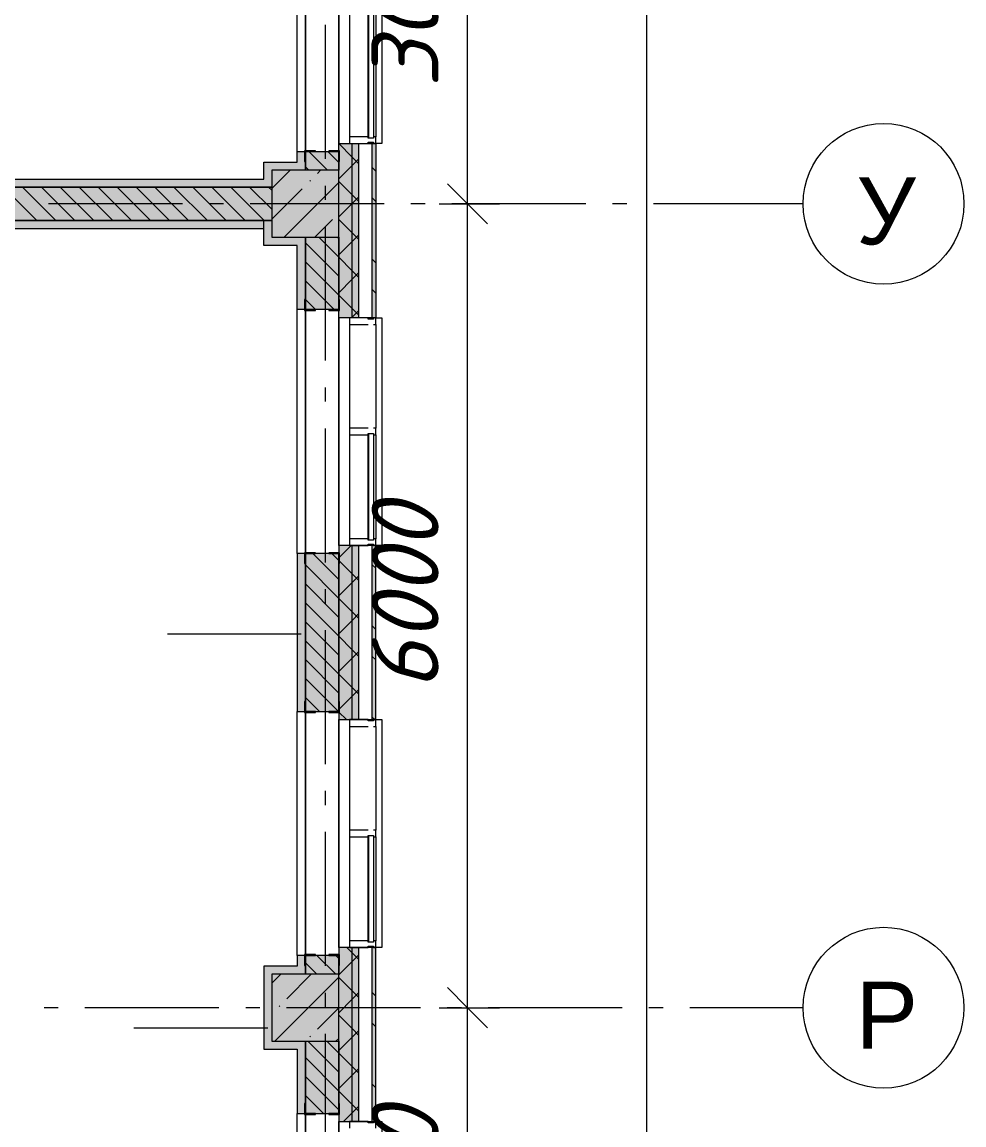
# Model space of a CAD drawing. Header units: millimetres. Extents: x -537608 to 253996, y -217170 to 186033.
# Drawn here: x -215642 to -208608, y 120796 to 129028 of the extents above; entities that cross this region are included whole.
import ezdxf

# ---------------------------------------------------------------- set-up
doc = ezdxf.new("R2010")
doc.units = ezdxf.units.MM
doc.layers.add('PDF _Геометрия', color=7, linetype='Continuous')
doc.layers.add('PDF _Текст', color=7, linetype='Continuous')
doc.layers.add('PDF _Сплошная заливка', color=7, linetype='Continuous', true_color=0xffffff)
doc.styles.add('PDF ArialMT', font='arial.ttf')
doc.styles.add('PDF ISOCPEUR Italic', font='isocpeui.ttf')

msp = doc.modelspace()

# ---------------------------------------------------------------- hatches: boundary and pattern name
at = {"layer": 'PDF _Сплошная заливка', "transparency": 33554559}
h = msp.add_hatch(color=256, dxfattribs=at)
h.paths.add_polyline_path([(-213276.196, 91321.2663), (-213176.1955, 91321.2663), (-213176.1955, 92211.2671), (-213276.196, 92211.2671), (-213276.196, 91421.2666)], flags=0)
h.paths.add_polyline_path([(-213238.0699, 93911.265), (-213176.1955, 93911.265), (-213176.1955, 95106.2662), (-213276.196, 95106.2662), (-213276.196, 93911.265)], flags=0)
h.paths.add_polyline_path([(-213276.196, 96806.2641), (-213176.1955, 96806.2641), (-213176.1955, 98106.2648), (-213276.196, 98106.2648)], flags=0)
h.paths.add_polyline_path([(-213238.0699, 99806.2649), (-213176.1955, 99806.2649), (-213176.1955, 101111.2648), (-213276.196, 101111.2648), (-213276.196, 99806.2649)], flags=0)
h.paths.add_polyline_path([(-213276.196, 102811.2649), (-213176.1955, 102811.2649), (-213176.1955, 104121.2638), (-213276.196, 104121.2638), (-213276.196, 103904.3215)], flags=0)
h.paths.add_polyline_path([(-213276.196, 105821.264), (-213176.1955, 105821.264), (-213176.1955, 107121.2647), (-213276.196, 107121.2647), (-213276.196, 106736.1164)], flags=0)
h.paths.add_polyline_path([(-213276.196, 108821.2626), (-213176.1955, 108821.2626), (-213176.1955, 110121.2633), (-213276.196, 110121.2633), (-213276.196, 109567.9133)], flags=0)
h.paths.add_polyline_path([(-213238.0699, 111821.2633), (-213176.1955, 111821.2633), (-213176.1955, 113121.2619), (-213276.196, 113121.2619), (-213276.196, 111821.2633)], flags=0)
h.paths.add_polyline_path([(-213238.0699, 114821.262), (-213176.1955, 114821.262), (-213176.1955, 116121.2606), (-213276.196, 116121.2606), (-213276.196, 114821.262)], flags=0)
h.paths.add_polyline_path([(-213238.0699, 117821.2606), (-213176.1955, 117821.2606), (-213176.1955, 119121.2613), (-213276.196, 119121.2613), (-213276.196, 117821.2606)], flags=0)
h.paths.add_polyline_path([(-213238.0699, 120821.2614), (-213176.1955, 120821.2614), (-213176.1955, 122121.2599), (-213276.196, 122121.2599), (-213276.196, 120821.2614)], flags=0)
h.paths.add_polyline_path([(-213276.196, 123821.2601), (-213176.1955, 123821.2601), (-213176.1955, 125121.2596), (-213276.196, 125121.2596)], flags=0)
h.paths.add_polyline_path([(-213276.196, 126821.2597), (-213176.1955, 126821.2597), (-213176.1955, 128121.2594), (-213276.196, 128121.2594), (-213276.196, 127266.638)], flags=0)
h.paths.add_polyline_path([(-213176.1955, 129821.2592), (-213176.1955, 131221.2592), (-213276.196, 131221.2592), (-213276.196, 129821.2592), (-213238.0699, 129821.2592)], flags=0)
h.paths.add_polyline_path([(-213276.196, 132921.2581), (-213176.1955, 132921.2581), (-213176.1955, 134013.0333), (-213276.196, 134013.0333)], flags=0)
h.paths.add_polyline_path([(-213276.196, 135713.0321), (-213176.1955, 135713.0321), (-213176.1955, 137121.2587), (-213276.196, 137121.2587), (-213276.196, 135771.2589)], flags=0)
h.paths.add_polyline_path([(-213276.196, 138821.2574), (-213176.1955, 138821.2574), (-213176.1955, 140391.2579), (-213276.196, 140391.2579), (-213276.196, 139301.7709)], flags=0)
h = msp.add_hatch(color=256, dxfattribs=at)
h.paths.add_polyline_path([(-213126.1959, 91271.2661), (-213126.1959, 92211.2671), (-213176.1955, 92211.2671), (-213176.1955, 91271.2661)], flags=0)
h.paths.add_polyline_path([(-213176.1955, 93911.265), (-213126.1959, 93911.265), (-213126.1959, 95106.2662), (-213176.1955, 95106.2662), (-213176.1955, 93993.0342)], flags=0)
h.paths.add_polyline_path([(-213126.1959, 96806.2641), (-213126.1959, 98106.2648), (-213176.1955, 98106.2648), (-213176.1955, 96806.2641)], flags=0)
h.paths.add_polyline_path([(-213126.1959, 99806.2649), (-213126.1959, 101111.2648), (-213176.1955, 101111.2648), (-213176.1955, 99806.2649)], flags=0)
h.paths.add_polyline_path([(-213126.1959, 102811.2649), (-213126.1959, 104121.2638), (-213176.1955, 104121.2638), (-213176.1955, 102811.2649)], flags=0)
h.paths.add_polyline_path([(-213126.1959, 105821.264), (-213126.1959, 107121.2647), (-213176.1955, 107121.2647), (-213176.1955, 105821.264)], flags=0)
h.paths.add_polyline_path([(-213126.1959, 108821.2626), (-213126.1959, 110121.2633), (-213176.1955, 110121.2633), (-213176.1955, 108821.2626)], flags=0)
h.paths.add_polyline_path([(-213126.1959, 111821.2633), (-213126.1959, 113121.2619), (-213176.1955, 113121.2619), (-213176.1955, 111821.2633)], flags=0)
h.paths.add_polyline_path([(-213176.1955, 114821.262), (-213126.1959, 114821.262), (-213126.1959, 116121.2606), (-213176.1955, 116121.2606), (-213176.1955, 115231.5051)], flags=0)
h.paths.add_polyline_path([(-213126.1959, 117821.2606), (-213126.1959, 119121.2613), (-213176.1955, 119121.2613), (-213176.1955, 117821.2606)], flags=0)
h.paths.add_polyline_path([(-213176.1955, 120821.2614), (-213126.1959, 120821.2614), (-213126.1959, 122121.2599), (-213176.1955, 122121.2599), (-213176.1955, 120895.0969)], flags=0)
h.paths.add_polyline_path([(-213126.1959, 123821.2601), (-213126.1959, 125121.2596), (-213176.1955, 125121.2596), (-213176.1955, 123821.2601)], flags=0)
h.paths.add_polyline_path([(-213176.1955, 126821.2597), (-213126.1959, 126821.2597), (-213126.1959, 128121.2594), (-213176.1955, 128121.2594), (-213176.1955, 127974.5862)], flags=0)
h.paths.add_polyline_path([(-213126.1959, 129821.2592), (-213126.1959, 131221.2592), (-213176.1955, 131221.2592), (-213176.1955, 129821.2592)], flags=0)
h.paths.add_polyline_path([(-213126.1959, 132921.2581), (-213126.1959, 134013.0333), (-213176.1955, 134013.0333), (-213176.1955, 132921.2581)], flags=0)
h.paths.add_polyline_path([(-213126.1959, 135713.0321), (-213126.1959, 137121.2587), (-213176.1955, 137121.2587), (-213176.1955, 135713.0321)], flags=0)
h.paths.add_polyline_path([(-213126.1959, 138821.2574), (-213126.1959, 140391.2579), (-213176.1955, 140391.2579), (-213176.1955, 138821.2574)], flags=0)
h = msp.add_hatch(color=256, dxfattribs=at)
h.paths.add_polyline_path([(-212999.1964, 91144.2677), (-212999.1964, 92211.2671), (-213026.1966, 92211.2671), (-213026.1966, 91144.2677)], flags=0)
h.paths.add_polyline_path([(-212999.1964, 93911.265), (-212999.1964, 95106.2662), (-213026.1966, 95106.2662), (-213026.1966, 93911.265)], flags=0)
h.paths.add_polyline_path([(-213026.1966, 96806.2641), (-212999.1964, 96806.2641), (-212999.1964, 98106.2648), (-213026.1966, 98106.2648), (-213026.1966, 96824.8312)], flags=0)
h.paths.add_polyline_path([(-213026.1966, 99806.2649), (-212999.1964, 99806.2649), (-212999.1964, 101111.2648), (-213026.1966, 101111.2648), (-213026.1966, 101072.5245)], flags=0)
h.paths.add_polyline_path([(-213026.1966, 102811.2649), (-212999.1964, 102811.2649), (-212999.1964, 104121.2638), (-213026.1966, 104121.2638), (-213026.1966, 103904.3215)], flags=0)
h.paths.add_polyline_path([(-213026.1966, 105821.264), (-212999.1964, 105821.264), (-212999.1964, 107121.2647), (-213026.1966, 107121.2647), (-213026.1966, 106736.1164)], flags=0)
h.paths.add_polyline_path([(-213026.1966, 108821.2626), (-212999.1964, 108821.2626), (-212999.1964, 110121.2633), (-213026.1966, 110121.2633), (-213026.1966, 109567.9133)], flags=0)
h.paths.add_polyline_path([(-213026.1966, 111821.2633), (-212999.1964, 111821.2633), (-212999.1964, 113121.2619), (-213026.1966, 113121.2619), (-213026.1966, 112399.7082)], flags=0)
h.paths.add_polyline_path([(-213026.1966, 114821.262), (-212999.1964, 114821.262), (-212999.1964, 116121.2606), (-213026.1966, 116121.2606), (-213026.1966, 115231.5051)], flags=0)
h.paths.add_polyline_path([(-213026.1966, 117821.2606), (-212999.1964, 117821.2606), (-212999.1964, 119121.2613), (-213026.1966, 119121.2613), (-213026.1966, 118063.2999)], flags=0)
h.paths.add_polyline_path([(-212999.1964, 120821.2614), (-212999.1964, 122121.2599), (-213026.1966, 122121.2599), (-213026.1966, 120821.2614)], flags=0)
h.paths.add_polyline_path([(-213026.1966, 123821.2601), (-212999.1964, 123821.2601), (-212999.1964, 125121.2596), (-213026.1966, 125121.2596)], flags=0)
h.paths.add_polyline_path([(-213026.1966, 126821.2597), (-212999.1964, 126821.2597), (-212999.1964, 128121.2594), (-213026.1966, 128121.2594), (-213026.1966, 127974.5862)], flags=0)
h.paths.add_polyline_path([(-212999.1964, 129821.2592), (-212999.1964, 131221.2592), (-213026.1966, 131221.2592), (-213026.1966, 129821.2592)], flags=0)
h.paths.add_polyline_path([(-212999.1964, 132921.2581), (-212999.1964, 134013.0333), (-213026.1966, 134013.0333), (-213026.1966, 132921.2581)], flags=0)
h.paths.add_polyline_path([(-212999.1964, 135713.0321), (-212999.1964, 137121.2587), (-213026.1966, 137121.2587), (-213026.1966, 135713.0321)], flags=0)
h.paths.add_polyline_path([(-212999.1964, 138821.2574), (-212999.1964, 140391.2579), (-213026.1966, 140391.2579), (-213026.1966, 138821.2574)], flags=0)
h = msp.add_hatch(color=256, dxfattribs=at)
h.paths.add_polyline_path([(-213276.196, 91921.2686), (-213276.196, 92151.2643), (-213526.1963, 92151.2643), (-213526.1963, 91921.2686), (-213431.1553, 91921.2686)], flags=0)
h.paths.add_polyline_path([(-213526.1963, 93971.2679), (-213276.196, 93971.2679), (-213276.196, 95046.2677), (-213526.1963, 95046.2677), (-213526.1963, 93993.0342)], flags=0)
h.paths.add_polyline_path([(-213526.1963, 96866.267), (-213276.196, 96866.267), (-213276.196, 98046.2663), (-213526.1963, 98046.2663)], flags=0)
h.paths.add_polyline_path([(-213276.196, 99866.2656), (-213276.196, 101051.2641), (-213526.1963, 101051.2641), (-213526.1963, 99866.2656)], flags=0)
h.paths.add_polyline_path([(-213276.196, 102871.2634), (-213276.196, 104061.2632), (-213526.1963, 104061.2632), (-213526.1963, 102871.2634)], flags=0)
h.paths.add_polyline_path([(-213276.196, 105881.2646), (-213276.196, 107061.264), (-213526.1963, 107061.264), (-213526.1963, 105881.2646)], flags=0)
h.paths.add_polyline_path([(-213276.196, 108881.2632), (-213276.196, 109671.2637), (-213526.1963, 109671.2637), (-213526.1963, 108881.2632)], flags=0)
h.paths.add_polyline_path([(-213276.196, 109921.2625), (-213276.196, 110061.2626), (-213526.1963, 110061.2626), (-213526.1963, 109921.2625)], flags=0)
h.paths.add_polyline_path([(-213276.196, 111881.2619), (-213276.196, 112421.2636), (-213526.1963, 112421.2636), (-213526.1963, 111881.2619)], flags=0)
h.paths.add_polyline_path([(-213276.196, 112921.2633), (-213276.196, 113061.2634), (-213526.1963, 113061.2634), (-213526.1963, 112921.2633), (-213326.1961, 112921.2633)], flags=0)
h.paths.add_polyline_path([(-213526.1963, 114881.2627), (-213276.196, 114881.2627), (-213276.196, 116061.262), (-213526.1963, 116061.262), (-213526.1963, 115231.5051)], flags=0)
h.paths.add_polyline_path([(-213526.1963, 117881.2613), (-213276.196, 117881.2613), (-213276.196, 118421.2607), (-213526.1963, 118421.2607), (-213526.1963, 118063.2999)], flags=0)
h.paths.add_polyline_path([(-213276.196, 118921.2605), (-213276.196, 119061.2607), (-213526.1963, 119061.2607), (-213526.1963, 118921.2605), (-213344.1577, 118921.2605)], flags=0)
h.paths.add_polyline_path([(-213526.1963, 120881.2599), (-213276.196, 120881.2599), (-213276.196, 121421.2594), (-213526.1963, 121421.2594), (-213526.1963, 120895.0969)], flags=0)
h.paths.add_polyline_path([(-213276.196, 121921.2613), (-213276.196, 122061.2593), (-213526.1963, 122061.2593), (-213526.1963, 121921.2613), (-213326.1961, 121921.2613)], flags=0)
h.paths.add_polyline_path([(-213276.196, 123881.2607), (-213276.196, 125061.26), (-213526.1963, 125061.26), (-213526.1963, 123881.2607)], flags=0)
h.paths.add_polyline_path([(-213526.1963, 126881.2599), (-213276.196, 126881.2599), (-213276.196, 127421.2599), (-213526.1963, 127421.2599), (-213526.1963, 127266.638)], flags=0)
h.paths.add_polyline_path([(-213276.196, 127921.2597), (-213276.196, 128061.2598), (-213526.1963, 128061.2598), (-213526.1963, 127921.2597), (-213326.1961, 127921.2597)], flags=0)
h.paths.add_polyline_path([(-213276.196, 129881.2587), (-213276.196, 130421.2599), (-213526.1963, 130421.2599), (-213526.1963, 129881.2587)], flags=0)
h.paths.add_polyline_path([(-213276.196, 130921.2596), (-213276.196, 131161.2588), (-213526.1963, 131161.2588), (-213526.1963, 130921.2596), (-213351.1962, 130921.2596)], flags=0)
h.paths.add_polyline_path([(-213526.1963, 132981.2592), (-213276.196, 132981.2592), (-213276.196, 133953.0322), (-213526.1963, 133953.0322)], flags=0)
h.paths.add_polyline_path([(-213526.1963, 136271.2587), (-213276.196, 136271.2587), (-213276.196, 137061.2578), (-213526.1963, 137061.2578), (-213526.1963, 136469.9747)], flags=0)
h.paths.add_polyline_path([(-213526.1963, 138881.2581), (-213276.196, 138881.2581), (-213276.196, 139621.2568), (-213526.1963, 139621.2568), (-213526.1963, 139301.7709)], flags=0)
at = {"layer": 'PDF _Сплошная заливка', "true_color": 0xff7d7d, "transparency": 33554559}
for points in [[(-213836.1964, 127921.2597), (-213586.1959, 127921.2597), (-213586.1959, 127981.2592), (-213836.1964, 127981.2592), (-213836.1964, 127974.5862)], [(-214072.9389, 127796.2592), (-213836.1964, 127796.2592), (-213836.1964, 127856.2593), (-220776.1952, 127856.2593), (-220776.1952, 127796.2592), (-214907.808, 127796.2592)], [(-213526.1963, 127361.2587), (-213526.1963, 127421.2599), (-213836.1964, 127421.2599), (-213836.1964, 127361.2587), (-213586.1959, 127361.2587)], [(-213586.1959, 121921.2613), (-213586.1959, 121981.2599), (-213836.1964, 121981.2599), (-213836.1964, 121921.2613), (-213776.1962, 121921.2613)], [(-213586.1959, 121361.2609), (-213526.1963, 121361.2609), (-213526.1963, 121421.2594), (-213776.1962, 121421.2594), (-213776.1962, 121361.2609)]]:
    msp.add_hatch(color=11, dxfattribs=at).paths.add_polyline_path(points)
at = {"layer": 'PDF _Сплошная заливка', "transparency": 33554559}
msp.add_hatch(color=256, dxfattribs=at).paths.add_polyline_path([(-214072.9389, 127546.2588), (-213776.1962, 127546.2588), (-213776.1962, 127796.2592), (-220716.1945, 127796.2592), (-220716.1945, 127546.2588), (-214907.808, 127546.2588)])
at = {"layer": 'PDF _Сплошная заливка', "true_color": 0xfca910, "transparency": 33554559}
msp.add_hatch(color=40, dxfattribs=at).paths.add_polyline_path([(-213836.1964, 127486.2603), (-213836.1964, 127546.2588), (-220596.1954, 127546.2588), (-220596.1954, 127486.2603), (-214072.9389, 127486.2603)])
at = {"layer": 'PDF _Сплошная заливка', "true_color": 0xff7d7d, "transparency": 33554559}
h = msp.add_hatch(color=11, dxfattribs=at)
h.paths.add_polyline_path([(-213526.1963, 118921.2605), (-213526.1963, 119061.2607), (-213586.1959, 119061.2607), (-213586.1959, 118921.2605)], flags=0)
h.paths.add_polyline_path([(-213586.1959, 120881.2599), (-213526.1963, 120881.2599), (-213526.1963, 121361.2609), (-213586.1959, 121361.2609), (-213586.1959, 120895.0969)], flags=0)

# ---------------------------------------------------------------- linework, layer by layer
at = {"layer": 'PDF _Геометрия', "lineweight": 9}
for p, q in [((-210977.27, 91281.2687), (-210977.27, 179161.2487)), ((-212315.765, 127671.2603), (-212315.765, 130671.2595)), ((-213586.1959, 128061.2598), (-213586.1959, 129881.2587)), ((-213526.1963, 128067.2584), (-213526.1963, 129875.2588)), ((-213526.1963, 129875.2588), (-213526.1963, 128067.2584)), ((-213276.196, 128121.2594), (-213276.196, 129821.2592)), ((-213276.196, 129821.2592), (-213276.196, 128121.2594)), ((-213196.196, 129771.259), (-213196.196, 128171.2596)), ((-213016.1956, 129771.259), (-213016.1956, 128171.2596)), ((-212999.1964, 129771.259), (-212999.1964, 128171.2596)), ((-213056.1958, 128171.2596), (-213196.196, 128171.2596)), ((-213196.196, 128171.2596), (-213196.196, 128121.2594)), ((-213056.1958, 128161.2591), (-213056.1958, 128171.2596)), ((-212999.1964, 128171.2596), (-213016.1956, 128171.2596)), ((-213016.1956, 128171.2596), (-213016.1956, 128161.2591)), ((-212999.1964, 128121.2594), (-212999.1964, 128171.2596)), ((-213276.196, 127921.2597), (-213276.196, 128121.2594)), ((-213276.196, 128121.2594), (-213176.1955, 128121.2594)), ((-213176.1955, 128020.4059), (-213276.196, 128120.4046)), ((-213196.196, 128121.2594), (-213056.1958, 128121.2594)), ((-213176.1955, 128121.2594), (-213126.1959, 128121.2594)), ((-213176.1955, 126821.2597), (-213176.1955, 128121.2594)), ((-213126.1959, 128121.2594), (-213026.1966, 128121.2594)), ((-213126.1959, 126821.2597), (-213126.1959, 128121.2594)), ((-213016.1956, 128161.2591), (-213056.1958, 128161.2591)), ((-213056.1958, 128121.2594), (-213056.1958, 128131.2598)), ((-213056.1958, 128131.2598), (-213016.1956, 128131.2598)), ((-213026.1966, 128121.2594), (-212999.1964, 128121.2594)), ((-213026.1966, 126821.2597), (-213026.1966, 128121.2594)), ((-213016.1956, 128131.2598), (-213016.1956, 128121.2594)), ((-213016.1956, 128121.2594), (-212999.1964, 128121.2594)), ((-212999.1964, 128121.2594), (-212999.1964, 126821.2597)), ((-213586.1959, 127981.2592), (-213586.1959, 128061.2598)), ((-213586.1959, 128061.2598), (-213526.1963, 128061.2598)), ((-213526.1963, 128061.2598), (-213526.1963, 127921.2597)), ((-213526.1963, 127921.2597), (-213526.1963, 128061.2598)), ((-213526.1963, 128061.2598), (-213276.196, 128061.2598)), ((-213359.8937, 127921.2597), (-213499.8937, 128061.2598)), ((-213276.196, 127978.9836), (-213358.4727, 128061.2598)), ((-213276.196, 128061.2598), (-213276.196, 127921.2597)), ((-213126.1959, 127970.4056), (-213176.1955, 128020.4059)), ((-213176.1955, 127956.4949), (-213126.1959, 128006.4951)), ((-213836.1964, 127921.2597), (-213836.1964, 127981.2592)), ((-213836.1964, 127981.2592), (-213586.1959, 127981.2592)), ((-213836.1964, 127856.2593), (-213836.1964, 127921.2597)), ((-213776.1962, 127785.4535), (-213640.3912, 127921.2597)), ((-213276.196, 127921.2597), (-213776.1962, 127921.2597)), ((-213776.1962, 127921.2597), (-213776.1962, 127421.2599)), ((-213501.3147, 127921.2597), (-213526.1963, 127946.1414)), ((-213436.4107, 127897.1412), (-213412.2922, 127921.2597)), ((-213276.196, 127856.4945), (-213176.1955, 127956.4949)), ((-213276.196, 127421.2599), (-213276.196, 127921.2597)), ((-220716.1945, 127856.2593), (-213836.1964, 127856.2593)), ((-213493.4344, 127840.1164), (-213488.6935, 127844.8578)), ((-213176.1955, 127737.5616), (-213276.196, 127837.562)), ((-220716.1945, 127796.2592), (-213836.1964, 127796.2592)), ((-213836.1964, 127796.2592), (-220716.1945, 127796.2592)), ((-215530.4787, 127546.2588), (-215780.4776, 127796.2592)), ((-215389.0556, 127546.2588), (-215639.0565, 127796.2592)), ((-215247.6345, 127546.2588), (-215497.6355, 127796.2592)), ((-215106.2134, 127546.2588), (-215356.2144, 127796.2592)), ((-214964.7924, 127546.2588), (-215214.7933, 127796.2592)), ((-214823.3713, 127546.2588), (-215073.3701, 127796.2592)), ((-214681.9503, 127546.2588), (-214931.9491, 127796.2592)), ((-214540.5292, 127546.2588), (-214790.528, 127796.2592)), ((-214399.1082, 127546.2588), (-214649.1069, 127796.2592)), ((-214257.686, 127546.2588), (-214507.6859, 127796.2592)), ((-214116.2639, 127546.2588), (-214366.2648, 127796.2592)), ((-213974.8428, 127546.2588), (-214224.8427, 127796.2592)), ((-213833.4218, 127546.2588), (-214083.4216, 127796.2592)), ((-213776.1962, 127630.456), (-213942.0006, 127796.2592)), ((-213836.1964, 127796.2592), (-213776.1962, 127796.2592)), ((-213776.1962, 127796.2592), (-213836.1964, 127796.2592)), ((-213776.1962, 127771.877), (-213800.5785, 127796.2592)), ((-213776.1962, 127557.3556), (-213550.4601, 127783.0912)), ((-213684.1941, 127421.2599), (-213276.196, 127829.2564)), ((-213276.196, 127573.6518), (-213176.1955, 127673.6517)), ((-213126.1959, 127687.5614), (-213176.1955, 127737.5616)), ((-213176.1955, 127673.6517), (-213126.1959, 127723.6519)), ((-212527.8966, 127671.2603), (-212315.765, 127671.2603)), ((-212315.765, 121671.2604), (-212315.765, 127671.2603)), ((-212315.765, 127671.2603), (-212075.7645, 127671.2603)), ((-220596.1954, 127546.2588), (-213836.1964, 127546.2588)), ((-213836.1964, 127546.2588), (-220596.1954, 127546.2588)), ((-213836.1964, 127546.2588), (-213776.1962, 127546.2588)), ((-213776.1962, 127546.2588), (-213836.1964, 127546.2588)), ((-213836.1964, 127486.2603), (-213836.1964, 127546.2588)), ((-213456.0951, 127421.2599), (-213322.3612, 127554.9933)), ((-213176.1955, 127454.72), (-213276.196, 127554.7193)), ((-220596.1954, 127486.2603), (-213836.1964, 127486.2603)), ((-213836.1964, 127421.2599), (-213836.1964, 127486.2603)), ((-213126.1959, 127404.7198), (-213176.1955, 127454.72)), ((-213176.1955, 127390.8096), (-213126.1959, 127440.8092)), ((-213836.1964, 127361.2587), (-213836.1964, 127421.2599)), ((-213586.1959, 127361.2587), (-213836.1964, 127361.2587)), ((-213776.1962, 127421.2599), (-213276.196, 127421.2599)), ((-213586.1959, 126881.2599), (-213586.1959, 127361.2587)), ((-213526.1963, 127361.2587), (-213526.1963, 127421.2599)), ((-213526.1963, 127421.2599), (-213526.1963, 127361.2587)), ((-213276.196, 127130.4551), (-213526.1963, 127380.4555)), ((-213526.1963, 126881.2599), (-213526.1963, 127361.2587)), ((-213526.1963, 127361.2587), (-213526.1963, 126881.2599)), ((-213276.196, 127271.8772), (-213425.5792, 127421.2599)), ((-213276.196, 127413.2988), (-213284.1581, 127421.2599)), ((-213276.196, 126821.2597), (-213276.196, 127421.2599)), ((-213276.196, 127421.2599), (-213276.196, 126881.2599)), ((-213276.196, 127290.8092), (-213176.1955, 127390.8096)), ((-213176.1955, 127171.8768), (-213276.196, 127271.8772)), ((-213276.196, 126989.0346), (-213526.1963, 127239.0339)), ((-213309.8428, 126881.2599), (-213526.1963, 127097.6128)), ((-213276.196, 127007.9671), (-213176.1955, 127107.9664)), ((-213126.1959, 127121.8766), (-213176.1955, 127171.8768)), ((-213176.1955, 127107.9664), (-213126.1959, 127157.9666)), ((-213451.2639, 126881.2599), (-213526.1963, 126956.1924)), ((-213176.1955, 126889.0347), (-213276.196, 126989.0346)), ((-213526.1963, 126881.2599), (-213586.1959, 126881.2599)), ((-213586.1959, 125061.26), (-213586.1959, 126881.2599)), ((-213276.196, 126881.2599), (-213526.1963, 126881.2599)), ((-213526.1963, 125067.2604), (-213526.1963, 126875.2601)), ((-213526.1963, 126875.2601), (-213526.1963, 125067.2604)), ((-213126.1959, 126839.0345), (-213176.1955, 126889.0347)), ((-213176.1955, 126825.1249), (-213126.1959, 126875.125)), ((-213176.1955, 126821.2597), (-213276.196, 126821.2597)), ((-213276.196, 125121.2596), (-213276.196, 126821.2597)), ((-213276.196, 126821.2597), (-213276.196, 125121.2596)), ((-213056.1958, 126821.2597), (-213196.196, 126821.2597)), ((-213196.196, 126821.2597), (-213196.196, 126771.2596)), ((-213196.196, 126771.2596), (-213056.1958, 126771.2596)), ((-213196.196, 126771.2596), (-213196.196, 125996.2598)), ((-213180.0606, 126821.2597), (-213176.1955, 126825.1249)), ((-213126.1959, 126821.2597), (-213176.1955, 126821.2597)), ((-213026.1966, 126821.2597), (-213126.1959, 126821.2597)), ((-213056.1958, 126811.2593), (-213056.1958, 126821.2597)), ((-213016.1956, 126811.2593), (-213056.1958, 126811.2593)), ((-212999.1964, 126821.2597), (-213026.1966, 126821.2597)), ((-212999.1964, 126821.2597), (-213016.1956, 126821.2597)), ((-213016.1956, 126821.2597), (-213016.1956, 126811.2593)), ((-213016.1956, 126771.2596), (-212999.1964, 126771.2596)), ((-212999.1964, 126771.2596), (-212999.1964, 126821.2597)), ((-212999.1964, 126771.2596), (-212999.1964, 125996.2598)), ((-213056.1958, 125996.2598), (-213196.196, 125996.2598)), ((-213196.196, 125996.2598), (-213196.196, 125946.2596)), ((-213196.196, 125946.2596), (-213196.196, 125171.2599)), ((-213196.196, 125946.2596), (-213056.1958, 125946.2596)), ((-213056.1958, 125946.2596), (-213056.1958, 125956.2601)), ((-213056.1958, 125956.2601), (-213016.1956, 125956.2601)), ((-212999.1964, 125996.2598), (-213016.1956, 125996.2598)), ((-213016.1956, 125956.2601), (-213016.1956, 125946.2596)), ((-213016.1956, 125946.2596), (-213016.1956, 125171.2599)), ((-213016.1956, 125946.2596), (-212999.1964, 125946.2596)), ((-212999.1964, 125946.2596), (-212999.1964, 125996.2598)), ((-212999.1964, 125946.2596), (-212999.1964, 125171.2599)), ((-213276.196, 125028.068), (-213183.0053, 125121.2596)), ((-213276.196, 125121.2596), (-213276.196, 123821.2601)), ((-213176.1955, 125121.2596), (-213276.196, 125121.2596)), ((-213056.1958, 125171.2599), (-213196.196, 125171.2599)), ((-213196.196, 125171.2599), (-213196.196, 125121.2596)), ((-213196.196, 125121.2596), (-213056.1958, 125121.2596)), ((-213126.1959, 125121.2596), (-213176.1955, 125121.2596)), ((-213176.1955, 123821.2601), (-213176.1955, 125121.2596)), ((-213026.1966, 125121.2596), (-213126.1959, 125121.2596)), ((-213126.1959, 123821.2601), (-213126.1959, 125121.2596)), ((-213056.1958, 125161.2605), (-213056.1958, 125171.2599)), ((-213016.1956, 125161.2605), (-213056.1958, 125161.2605)), ((-213056.1958, 125121.2596), (-213056.1958, 125131.2596)), ((-213056.1958, 125131.2596), (-213016.1956, 125131.2596)), ((-212999.1964, 125121.2596), (-213026.1966, 125121.2596)), ((-213026.1966, 123821.2601), (-213026.1966, 125121.2596)), ((-212999.1964, 125171.2599), (-213016.1956, 125171.2599)), ((-213016.1956, 125171.2599), (-213016.1956, 125161.2605)), ((-213016.1956, 125131.2596), (-213016.1956, 125121.2596)), ((-213016.1956, 125121.2596), (-212999.1964, 125121.2596)), ((-212999.1964, 125121.2596), (-212999.1964, 125171.2599)), ((-212999.1964, 123821.2601), (-212999.1964, 125121.2596)), ((-213526.1963, 125061.26), (-213586.1959, 125061.26)), ((-213586.1959, 125061.26), (-213586.1959, 123881.2607)), ((-213276.196, 125061.26), (-213526.1963, 125061.26)), ((-213526.1963, 125061.26), (-213526.1963, 123881.2607)), ((-213526.1963, 123881.2607), (-213526.1963, 125061.26)), ((-213276.196, 124867.7138), (-213469.7416, 125061.26)), ((-213276.196, 125009.1365), (-213328.3205, 125061.26)), ((-213276.196, 123881.2607), (-213276.196, 125061.26)), ((-213276.196, 124726.2928), (-213526.1963, 124976.2916)), ((-213176.1955, 124909.1345), (-213276.196, 125009.1365)), ((-213126.1959, 124859.1344), (-213176.1955, 124909.1345)), ((-213176.1955, 124845.2241), (-213126.1959, 124895.2243)), ((-213276.196, 124584.8718), (-213526.1963, 124834.8705)), ((-213276.196, 124745.2258), (-213176.1955, 124845.2241)), ((-213176.1955, 124626.2924), (-213276.196, 124726.2928)), ((-213276.196, 124443.4507), (-213526.1963, 124693.4495)), ((-213126.1959, 124576.2922), (-213176.1955, 124626.2924)), ((-213276.196, 124302.0296), (-213526.1963, 124552.0284)), ((-213276.196, 124462.3816), (-213176.1955, 124562.382)), ((-213176.1955, 124562.382), (-213126.1959, 124612.3822)), ((-213556.1967, 124458.4266), (-214556.1962, 124458.4266)), ((-213276.196, 124160.6064), (-213526.1963, 124410.6074)), ((-213176.1955, 124343.4503), (-213276.196, 124443.4507)), ((-213126.1959, 124293.4501), (-213176.1955, 124343.4503)), ((-213176.1955, 124279.5399), (-213126.1959, 124329.5401)), ((-213276.196, 124019.1854), (-213526.1963, 124269.1863)), ((-213276.196, 124179.5395), (-213176.1955, 124279.5399)), ((-213176.1955, 124060.6082), (-213276.196, 124160.6064)), ((-213279.6918, 123881.2607), (-213526.1963, 124127.7653)), ((-213126.1959, 124010.608), (-213176.1955, 124060.6082)), ((-213421.1129, 123881.2607), (-213526.1963, 123986.3442)), ((-213276.196, 123896.6974), (-213176.1955, 123996.6978)), ((-213176.1955, 123996.6978), (-213126.1959, 124046.698)), ((-213586.1959, 123881.2607), (-213526.1963, 123881.2607)), ((-213586.1959, 122061.2593), (-213586.1959, 123881.2607)), ((-213526.1963, 123881.2607), (-213276.196, 123881.2607)), ((-213526.1963, 122067.2595), (-213526.1963, 123875.2604)), ((-213526.1963, 123875.2604), (-213526.1963, 122067.2595)), ((-213219.6917, 123821.2601), (-213276.196, 123877.7643)), ((-213276.196, 123821.2601), (-213176.1955, 123821.2601)), ((-213276.196, 122121.2599), (-213276.196, 123821.2601)), ((-213276.196, 123821.2601), (-213276.196, 122121.2599)), ((-213056.1958, 123821.2601), (-213196.196, 123821.2601)), ((-213196.196, 123821.2601), (-213196.196, 123771.2598)), ((-213176.1955, 123821.2601), (-213126.1959, 123821.2601)), ((-213126.1959, 123821.2601), (-213026.1966, 123821.2601)), ((-213056.1958, 123811.2595), (-213056.1958, 123821.2601)), ((-213016.1956, 123811.2595), (-213056.1958, 123811.2595)), ((-213026.1966, 123821.2601), (-212999.1964, 123821.2601)), ((-212999.1964, 123821.2601), (-213016.1956, 123821.2601)), ((-213016.1956, 123821.2601), (-213016.1956, 123811.2595)), ((-212999.1964, 123771.2598), (-212999.1964, 123821.2601)), ((-213196.196, 123771.2598), (-213056.1958, 123771.2598)), ((-213196.196, 123771.2598), (-213196.196, 122996.2612)), ((-213016.1956, 123771.2598), (-212999.1964, 123771.2598)), ((-212999.1964, 123771.2598), (-212999.1964, 122996.2612)), ((-213056.1958, 122996.2612), (-213196.196, 122996.2612)), ((-213196.196, 122996.2612), (-213196.196, 122946.261)), ((-212999.1964, 122996.2612), (-213016.1956, 122996.2612)), ((-212999.1964, 122946.261), (-212999.1964, 122996.2612)), ((-213196.196, 122946.261), (-213196.196, 122171.2601)), ((-213196.196, 122946.261), (-213056.1958, 122946.261)), ((-213056.1958, 122946.261), (-213056.1958, 122956.2593)), ((-213056.1958, 122956.2593), (-213016.1956, 122956.2593)), ((-213016.1956, 122956.2593), (-213016.1956, 122946.261)), ((-213016.1956, 122946.261), (-213016.1956, 122171.2601)), ((-213016.1956, 122946.261), (-212999.1964, 122946.261)), ((-212999.1964, 122946.261), (-212999.1964, 122171.2601)), ((-213056.1958, 122171.2601), (-213196.196, 122171.2601)), ((-213196.196, 122171.2601), (-213196.196, 122121.2599)), ((-213056.1958, 122161.2597), (-213056.1958, 122171.2601)), ((-213016.1956, 122161.2597), (-213056.1958, 122161.2597)), ((-212999.1964, 122171.2601), (-213016.1956, 122171.2601)), ((-213016.1956, 122171.2601), (-213016.1956, 122161.2597)), ((-212999.1964, 122121.2599), (-212999.1964, 122171.2601)), ((-213176.1955, 122121.2599), (-213276.196, 122121.2599)), ((-213276.196, 122121.2599), (-213276.196, 121921.2613)), ((-213176.1955, 122080.7091), (-213216.7481, 122121.2599)), ((-213196.196, 122121.2599), (-213056.1958, 122121.2599)), ((-213176.1955, 120821.2614), (-213176.1955, 122121.2599)), ((-213126.1959, 122121.2599), (-213176.1955, 122121.2599)), ((-213126.1959, 122030.7088), (-213176.1955, 122080.7091)), ((-213126.1959, 120821.2614), (-213126.1959, 122121.2599)), ((-213026.1966, 122121.2599), (-213126.1959, 122121.2599)), ((-213056.1958, 122121.2599), (-213056.1958, 122131.2604)), ((-213056.1958, 122131.2604), (-213016.1956, 122131.2604)), ((-213026.1966, 120821.2614), (-213026.1966, 122121.2599)), ((-212999.1964, 122121.2599), (-213026.1966, 122121.2599)), ((-213016.1956, 122131.2604), (-213016.1956, 122121.2599)), ((-213016.1956, 122121.2599), (-212999.1964, 122121.2599)), ((-212999.1964, 120821.2614), (-212999.1964, 122121.2599)), ((-213526.1963, 122061.2593), (-213586.1959, 122061.2593)), ((-213586.1959, 122061.2593), (-213586.1959, 121981.2599)), ((-213526.1963, 122061.2593), (-213526.1963, 121921.2613)), ((-213526.1963, 121921.2613), (-213526.1963, 122061.2593)), ((-213276.196, 122061.2593), (-213526.1963, 122061.2593)), ((-213441.0116, 121921.2613), (-213526.1963, 122006.4451)), ((-213299.5904, 121921.2613), (-213439.5911, 122061.2593)), ((-213276.196, 122039.2884), (-213298.1695, 122061.2593)), ((-213276.196, 121921.2613), (-213276.196, 122061.2593)), ((-213276.196, 121916.7983), (-213176.1955, 122016.7986)), ((-213176.1955, 122016.7986), (-213126.1959, 122066.7989)), ((-213586.1959, 121981.2599), (-213836.1964, 121981.2599)), ((-213836.1964, 121981.2599), (-213836.1964, 121921.2613)), ((-213836.1964, 121921.2613), (-213836.1964, 121361.2609)), ((-213776.1962, 121854.8944), (-213709.8293, 121921.2613)), ((-213276.196, 121921.2613), (-213776.1962, 121921.2613)), ((-213776.1962, 121921.2613), (-213776.1962, 121421.2594)), ((-213664.5086, 121738.482), (-213481.7314, 121921.2613)), ((-213276.196, 121421.2594), (-213276.196, 121921.2613)), ((-213753.6322, 121421.2594), (-213276.196, 121898.6962)), ((-213176.1955, 121797.8669), (-213276.196, 121897.8652)), ((-213126.1959, 121747.8668), (-213176.1955, 121797.8669)), ((-213176.1955, 121733.9565), (-213126.1959, 121783.9567)), ((-213721.5338, 121681.4568), (-213716.7925, 121686.1997)), ((-213436.4107, 121510.3831), (-213276.196, 121670.5972)), ((-213276.196, 121633.9562), (-213176.1955, 121733.9565)), ((-212527.8966, 121671.2604), (-212315.765, 121671.2604)), ((-212315.765, 118671.2618), (-212315.765, 121671.2604)), ((-212315.765, 121671.2604), (-212075.7645, 121671.2604)), ((-213176.1955, 121515.0227), (-213276.196, 121615.0231)), ((-213806.1966, 121519.4492), (-214806.1972, 121519.4492)), ((-213126.1959, 121465.0225), (-213176.1955, 121515.0227)), ((-213176.1955, 121451.1122), (-213126.1959, 121501.1124)), ((-213776.1962, 121421.2594), (-213276.196, 121421.2594)), ((-213526.1963, 121361.2609), (-213526.1963, 121421.2594)), ((-213526.1963, 121421.2594), (-213526.1963, 121361.2609)), ((-213276.196, 121190.7599), (-213506.6971, 121421.2594)), ((-213493.4344, 121453.36), (-213488.6935, 121458.1007)), ((-213276.196, 121332.181), (-213365.2755, 121421.2594)), ((-213297.4353, 121421.2594), (-213276.196, 121442.5005)), ((-213276.196, 121351.114), (-213176.1955, 121451.1122)), ((-213276.196, 121421.2594), (-213276.196, 120821.2614)), ((-213276.196, 120881.2599), (-213276.196, 121421.2594)), ((-213836.1964, 121361.2609), (-213776.1962, 121361.2609)), ((-213776.1962, 121361.2609), (-213586.1959, 121361.2609)), ((-213586.1959, 121361.2609), (-213586.1959, 120881.2599)), ((-213526.1963, 120881.2599), (-213526.1963, 121361.2609)), ((-213526.1963, 121361.2609), (-213526.1963, 120881.2599)), ((-213276.196, 121049.3388), (-213526.1963, 121299.3376)), ((-213176.1955, 121232.1806), (-213276.196, 121332.181)), ((-213126.1959, 121182.1804), (-213176.1955, 121232.1806)), ((-213176.1955, 121168.2702), (-213126.1959, 121218.2703)), ((-213276.196, 120907.9178), (-213526.1963, 121157.9166)), ((-213276.196, 121068.2697), (-213176.1955, 121168.2702)), ((-213390.9613, 120881.2599), (-213526.1963, 121016.4956)), ((-213176.1955, 120949.3385), (-213276.196, 121049.3388)), ((-213126.1959, 120899.3383), (-213176.1955, 120949.3385)), ((-213176.1955, 120885.4281), (-213126.1959, 120935.4282)), ((-213586.1959, 120881.2599), (-213526.1963, 120881.2599)), ((-213586.1959, 119061.2607), (-213586.1959, 120881.2599)), ((-213526.1963, 120881.2599), (-213276.196, 120881.2599)), ((-213526.1963, 119067.2609), (-213526.1963, 120875.2596)), ((-213526.1963, 120875.2596), (-213526.1963, 119067.2609)), ((-213240.3644, 120821.2614), (-213176.1955, 120885.4281)), ((-213276.196, 119121.2613), (-213276.196, 120821.2614)), ((-213276.196, 120821.2614), (-213276.196, 119121.2613)), ((-213276.196, 120821.2614), (-213176.1955, 120821.2614)), ((-213056.1958, 120821.2614), (-213196.196, 120821.2614)), ((-213196.196, 120821.2614), (-213196.196, 120771.2612)), ((-213176.1955, 120821.2614), (-213126.1959, 120821.2614)), ((-213126.1959, 120821.2614), (-213026.1966, 120821.2614)), ((-213056.1958, 120811.261), (-213056.1958, 120821.2614)), ((-213016.1956, 120811.261), (-213056.1958, 120811.261)), ((-213026.1966, 120821.2614), (-212999.1964, 120821.2614)), ((-213016.1956, 120821.2614), (-213016.1956, 120811.261)), ((-212999.1964, 120821.2614), (-213016.1956, 120821.2614)), ((-212999.1964, 120771.2612), (-212999.1964, 120821.2614))]:
    msp.add_line(p, q, dxfattribs=at)
at = {"layer": 'PDF _Геометрия', "color": 253, "lineweight": 9, "true_color": 0xaaaaaa}
for p, q in [((-212956.1971, 129821.2592), (-212956.1971, 128121.2594)), ((-213056.1958, 128171.2596), (-213056.1958, 129771.259)), ((-213054.1963, 129781.26), (-213054.1963, 128161.2591)), ((-213376.1958, 128006.6695), (-213376.1958, 129006.669)), ((-213054.1963, 128131.2598), (-213054.1963, 128121.2594)), ((-212956.1971, 128121.2594), (-212999.1964, 128121.2594)), ((-213376.1958, 127700.836), (-213376.1958, 127806.6698)), ((-214444.2987, 127671.2603), (-215444.2982, 127671.2603)), ((-214138.4651, 127671.2603), (-214244.2984, 127671.2603)), ((-212938.4659, 127671.2603), (-213938.4654, 127671.2603)), ((-212632.6319, 127671.2603), (-212738.4651, 127671.2603)), ((-211432.6321, 127671.2603), (-212432.6327, 127671.2603)), ((-211126.7996, 127671.2603), (-211232.6318, 127671.2603)), ((-209808.2351, 127671.2603), (-210926.7988, 127671.2603)), ((-213376.1958, 126500.8367), (-213376.1958, 127500.8357)), ((-213054.1963, 126821.2597), (-213054.1963, 126811.2593)), ((-212999.1964, 126821.2597), (-212956.1971, 126821.2597)), ((-212956.1971, 126821.2597), (-212956.1971, 125121.2596)), ((-213376.1958, 126195.0032), (-213376.1958, 126300.836)), ((-213376.1958, 124995.0029), (-213376.1958, 125995.0036)), ((-213056.1958, 125171.2599), (-213056.1958, 125946.2596)), ((-213054.1963, 125956.2601), (-213054.1963, 125161.2605)), ((-213054.1963, 125131.2596), (-213054.1963, 125121.2596)), ((-212956.1971, 125121.2596), (-212999.1964, 125121.2596)), ((-213376.1958, 124689.1694), (-213376.1958, 124795.0022)), ((-213376.1958, 123489.1691), (-213376.1958, 124489.1708)), ((-213054.1963, 123821.2601), (-213054.1963, 123811.2595)), ((-212999.1964, 123821.2601), (-212956.1971, 123821.2601)), ((-212956.1971, 123821.2601), (-212956.1971, 122121.2599)), ((-213376.1958, 123183.3378), (-213376.1958, 123289.1705)), ((-213376.1958, 121983.3374), (-213376.1958, 122983.337)), ((-213056.1958, 122171.2601), (-213056.1958, 122946.261)), ((-213054.1963, 122956.2593), (-213054.1963, 122161.2597)), ((-213054.1963, 122131.2604), (-213054.1963, 122121.2599)), ((-212956.1971, 122121.2599), (-212999.1964, 122121.2599)), ((-213376.1958, 121677.504), (-213376.1958, 121783.3367)), ((-215371.8534, 121671.2604), (-215477.6862, 121671.2604)), ((-214171.8532, 121671.2604), (-215171.8527, 121671.2604)), ((-213866.0196, 121671.2604), (-213971.8534, 121671.2604)), ((-212666.0204, 121671.2604), (-213666.0194, 121671.2604)), ((-212360.1869, 121671.2604), (-212466.0196, 121671.2604)), ((-211160.1866, 121671.2604), (-212160.1861, 121671.2604)), ((-210854.3531, 121671.2604), (-210960.1869, 121671.2604)), ((-209808.2351, 121671.2604), (-210654.3534, 121671.2604)), ((-213376.1958, 120477.5036), (-213376.1958, 121477.5032)), ((-213054.1963, 120821.2614), (-213054.1963, 120811.261)), ((-212999.1964, 120821.2614), (-212956.1971, 120821.2614)), ((-212956.1971, 120821.2614), (-212956.1971, 119121.2613))]:
    msp.add_line(p, q, dxfattribs=at)
at = {"layer": 'PDF _Геометрия', "color": 253, "lineweight": 20, "true_color": 0xaaaaaa}
for p, q in [((-213451.1961, 128067.2584), (-213532.1967, 128067.2584)), ((-213532.1967, 128067.2584), (-213532.1967, 127986.2595)), ((-213526.1963, 127986.2595), (-213526.1963, 128061.2598)), ((-213526.1963, 128061.2598), (-213451.1961, 128061.2598)), ((-213451.1961, 128061.2598), (-213451.1961, 128067.2584)), ((-213270.1962, 128067.2584), (-213351.1962, 128067.2584)), ((-213351.1962, 128067.2584), (-213351.1962, 128061.2598)), ((-213351.1962, 128061.2598), (-213276.196, 128061.2598)), ((-213276.196, 128061.2598), (-213276.196, 127986.2595)), ((-213270.1962, 127986.2595), (-213270.1962, 128067.2584)), ((-213532.1967, 127986.2595), (-213526.1963, 127986.2595)), ((-213276.196, 127986.2595), (-213270.1962, 127986.2595)), ((-213526.1963, 126956.2596), (-213532.1967, 126956.2596)), ((-213532.1967, 126956.2596), (-213532.1967, 126875.2601)), ((-213526.1963, 126881.2599), (-213526.1963, 126956.2596)), ((-213270.1962, 126956.2596), (-213276.196, 126956.2596)), ((-213276.196, 126956.2596), (-213276.196, 126881.2599)), ((-213270.1962, 126875.2601), (-213270.1962, 126956.2596)), ((-213532.1967, 126875.2601), (-213451.1961, 126875.2601)), ((-213451.1961, 126881.2599), (-213526.1963, 126881.2599)), ((-213451.1961, 126875.2601), (-213451.1961, 126881.2599)), ((-213351.1962, 126881.2599), (-213351.1962, 126875.2601)), ((-213276.196, 126881.2599), (-213351.1962, 126881.2599)), ((-213351.1962, 126875.2601), (-213270.1962, 126875.2601)), ((-213451.1961, 125067.2604), (-213532.1967, 125067.2604)), ((-213532.1967, 125067.2604), (-213532.1967, 124986.2598)), ((-213526.1963, 124986.2598), (-213526.1963, 125061.26)), ((-213526.1963, 125061.26), (-213451.1961, 125061.26)), ((-213451.1961, 125061.26), (-213451.1961, 125067.2604)), ((-213270.1962, 125067.2604), (-213351.1962, 125067.2604)), ((-213351.1962, 125067.2604), (-213351.1962, 125061.26)), ((-213351.1962, 125061.26), (-213276.196, 125061.26)), ((-213276.196, 125061.26), (-213276.196, 124986.2598)), ((-213270.1962, 124986.2598), (-213270.1962, 125067.2604)), ((-213532.1967, 124986.2598), (-213526.1963, 124986.2598)), ((-213276.196, 124986.2598), (-213270.1962, 124986.2598)), ((-213526.1963, 123956.261), (-213532.1967, 123956.261)), ((-213532.1967, 123956.261), (-213532.1967, 123875.2604)), ((-213526.1963, 123881.2607), (-213526.1963, 123956.261)), ((-213270.1962, 123956.261), (-213276.196, 123956.261)), ((-213276.196, 123956.261), (-213276.196, 123881.2607)), ((-213270.1962, 123875.2604), (-213270.1962, 123956.261)), ((-213532.1967, 123875.2604), (-213451.1961, 123875.2604)), ((-213451.1961, 123881.2607), (-213526.1963, 123881.2607)), ((-213451.1961, 123875.2604), (-213451.1961, 123881.2607)), ((-213351.1962, 123881.2607), (-213351.1962, 123875.2604)), ((-213276.196, 123881.2607), (-213351.1962, 123881.2607)), ((-213351.1962, 123875.2604), (-213270.1962, 123875.2604)), ((-213451.1961, 122067.2595), (-213532.1967, 122067.2595)), ((-213532.1967, 122067.2595), (-213532.1967, 121986.2612)), ((-213526.1963, 121986.2612), (-213526.1963, 122061.2593)), ((-213526.1963, 122061.2593), (-213451.1961, 122061.2593)), ((-213451.1961, 122061.2593), (-213451.1961, 122067.2595)), ((-213270.1962, 122067.2595), (-213351.1962, 122067.2595)), ((-213351.1962, 122067.2595), (-213351.1962, 122061.2593)), ((-213351.1962, 122061.2593), (-213276.196, 122061.2593)), ((-213276.196, 122061.2593), (-213276.196, 121986.2612)), ((-213270.1962, 121986.2612), (-213270.1962, 122067.2595)), ((-213532.1967, 121986.2612), (-213526.1963, 121986.2612)), ((-213276.196, 121986.2612), (-213270.1962, 121986.2612)), ((-213526.1963, 120956.2602), (-213532.1967, 120956.2602)), ((-213532.1967, 120956.2602), (-213532.1967, 120875.2596)), ((-213526.1963, 120881.2599), (-213526.1963, 120956.2602)), ((-213270.1962, 120956.2602), (-213276.196, 120956.2602)), ((-213276.196, 120956.2602), (-213276.196, 120881.2599)), ((-213270.1962, 120875.2596), (-213270.1962, 120956.2602)), ((-213532.1967, 120875.2596), (-213451.1961, 120875.2596)), ((-213451.1961, 120881.2599), (-213526.1963, 120881.2599)), ((-213451.1961, 120875.2596), (-213451.1961, 120881.2599)), ((-213351.1962, 120881.2599), (-213351.1962, 120875.2596)), ((-213276.196, 120881.2599), (-213351.1962, 120881.2599)), ((-213351.1962, 120875.2596), (-213270.1962, 120875.2596))]:
    msp.add_line(p, q, dxfattribs=at)
at = {"layer": 'PDF _Геометрия', "color": 8, "lineweight": 9, "true_color": 0x787878}
for p, q in [((-212999.1964, 127916.1238), (-213026.1966, 127943.124)), ((-212999.1964, 127688.0254), (-213026.1966, 127715.025)), ((-212999.1964, 127231.828), (-213026.1966, 127258.8282)), ((-212999.1964, 127003.7301), (-213026.1966, 127030.7302)), ((-212999.1964, 124950.8437), (-213026.1966, 124977.8439)), ((-212999.1964, 124494.6458), (-213026.1966, 124521.6459)), ((-212999.1964, 124266.549), (-213026.1966, 124293.5492)), ((-213010.1054, 123821.2601), (-213026.1966, 123837.3512)), ((-212999.1964, 121757.4646), (-213026.1966, 121784.4648)), ((-212999.1964, 121529.3657), (-213026.1966, 121556.3659)), ((-212999.1964, 121073.1699), (-213026.1966, 121100.17)), ((-212999.1964, 120845.0709), (-213026.1966, 120872.0711))]:
    msp.add_line(p, q, dxfattribs=at)
at = {"layer": 'PDF _Геометрия', "lineweight": 20}
for p, q in [((-212465.7645, 127821.2592), (-212315.765, 127671.2603)), ((-212315.765, 127671.2603), (-212165.7644, 127521.2587)), ((-212465.7645, 121821.2609), (-212315.765, 121671.2604)), ((-212315.765, 121671.2604), (-212165.7644, 121521.2598))]:
    msp.add_line(p, q, dxfattribs=at)
for centre, radius in [((-209208.2353, 127671.2592), 599.9997), ((-209208.235, 121671.2609), 599.9996)]:
    msp.add_circle(centre, radius, dxfattribs=at)
at = {"layer": 'PDF _Сплошная заливка', "color": 11, "lineweight": 35, "true_color": 0xff7d7d, "transparency": 33554559}
for points in [[(-213526.1963, 127921.2597), (-213526.1963, 128061.2598), (-213586.1959, 127921.2597), (-213586.1959, 128061.2598)], [(-213776.1962, 127796.2592), (-213776.1962, 127921.2597), (-213836.1964, 127796.2592), (-213836.1964, 127921.2597)], [(-213776.1962, 127421.2599), (-213776.1962, 127546.2588), (-213836.1964, 127421.2599), (-213836.1964, 127546.2588)], [(-213526.1963, 126881.2599), (-213526.1963, 127361.2587), (-213586.1959, 126881.2599), (-213586.1959, 127361.2587)], [(-213586.1959, 123881.2607), (-213526.1963, 123881.2607), (-213586.1959, 125061.26), (-213526.1963, 125061.26)], [(-213526.1963, 121921.2613), (-213526.1963, 122061.2593), (-213586.1959, 121921.2613), (-213586.1959, 122061.2593)], [(-213776.1962, 121361.2609), (-213776.1962, 121921.2613), (-213836.1964, 121361.2609), (-213836.1964, 121921.2613)]]:
    msp.add_solid(points, dxfattribs=at)
at = {"layer": 'PDF _Сплошная заливка', "lineweight": 35, "transparency": 33554559}
for points in [[(-213776.1962, 127421.2599), (-213276.196, 127421.2599), (-213776.1962, 127921.2597), (-213276.196, 127921.2597)], [(-213276.196, 121421.2594), (-213276.196, 121921.2613), (-213776.1962, 121421.2594), (-213776.1962, 121921.2613)]]:
    msp.add_solid(points, dxfattribs=at)

# ---------------------------------------------------------------- texts
at = {"layer": 'PDF _Текст', "char_height": 500, "attachment_point": 4, "rotation": 90, "style": 'PDF ISOCPEUR Italic'}
for s, insert in [('3000', (-212781.2788, 128539.1928)), ('6000', (-212781.2788, 124039.1906)), ('3000', (-212781.2788, 119539.1905))]:
    msp.add_mtext(s, dxfattribs=dict(at, insert=insert))
at = {"layer": 'PDF _Текст', "char_height": 500, "attachment_point": 4, "style": 'PDF ArialMT'}
for s, insert in [('У', (-209411.8764, 127614.9369)), ('Р', (-209417.276, 121614.9375))]:
    msp.add_mtext(s, dxfattribs=dict(at, insert=insert))

doc.saveas('drawing.dxf')
